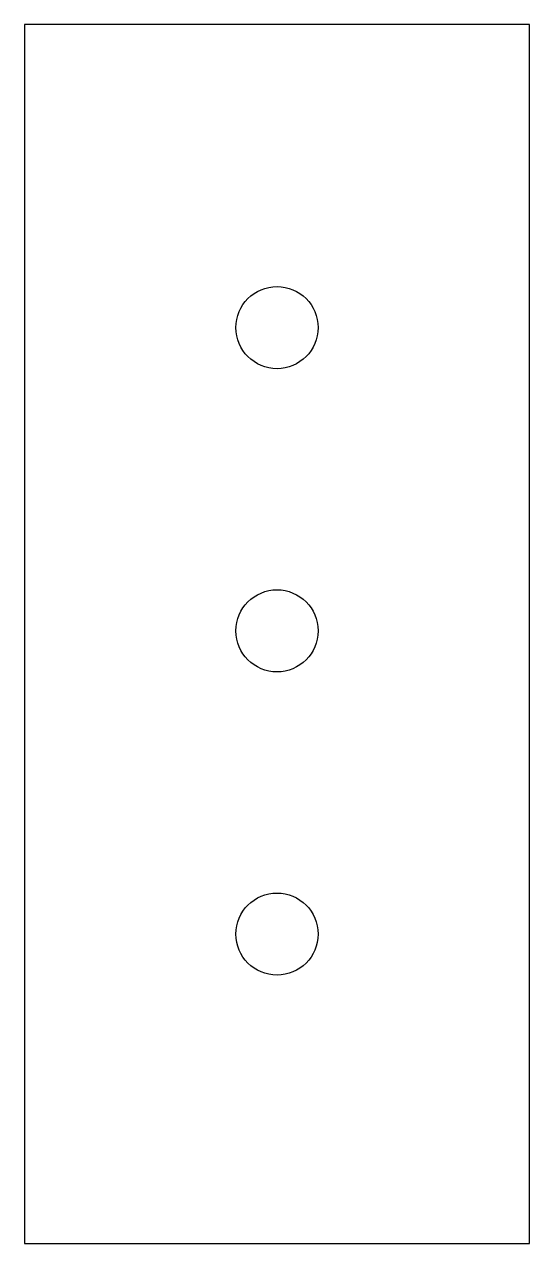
# Model space of a CAD drawing. Header units: inches. Extents: x -2.5 to 2.5, y -6 to 6.
import ezdxf

# ---------------------------------------------------------------- set-up
doc = ezdxf.new("R2010")
doc.units = ezdxf.units.IN
doc.header["$MEASUREMENT"] = 0

msp = doc.modelspace()

# ---------------------------------------------------------------- linework, layer by layer
at = {"color": 7, "linetype": 'Continuous', "lineweight": 25}
for p, q in [((2.5, 6.03125), (-2.5, 6.03125)), ((-2.5, 6.03125), (-2.5, -6.03125)), ((2.5, -6.03125), (2.5, 6.03125)), ((-2.5, -6.03125), (2.5, -6.03125))]:
    msp.add_line(p, q, dxfattribs=at)
for centre in [(0, 3.03125), (0, 0.03125), (0, -2.96875)]:
    msp.add_circle(centre, 0.40625, dxfattribs=at)

doc.saveas('drawing.dxf')
